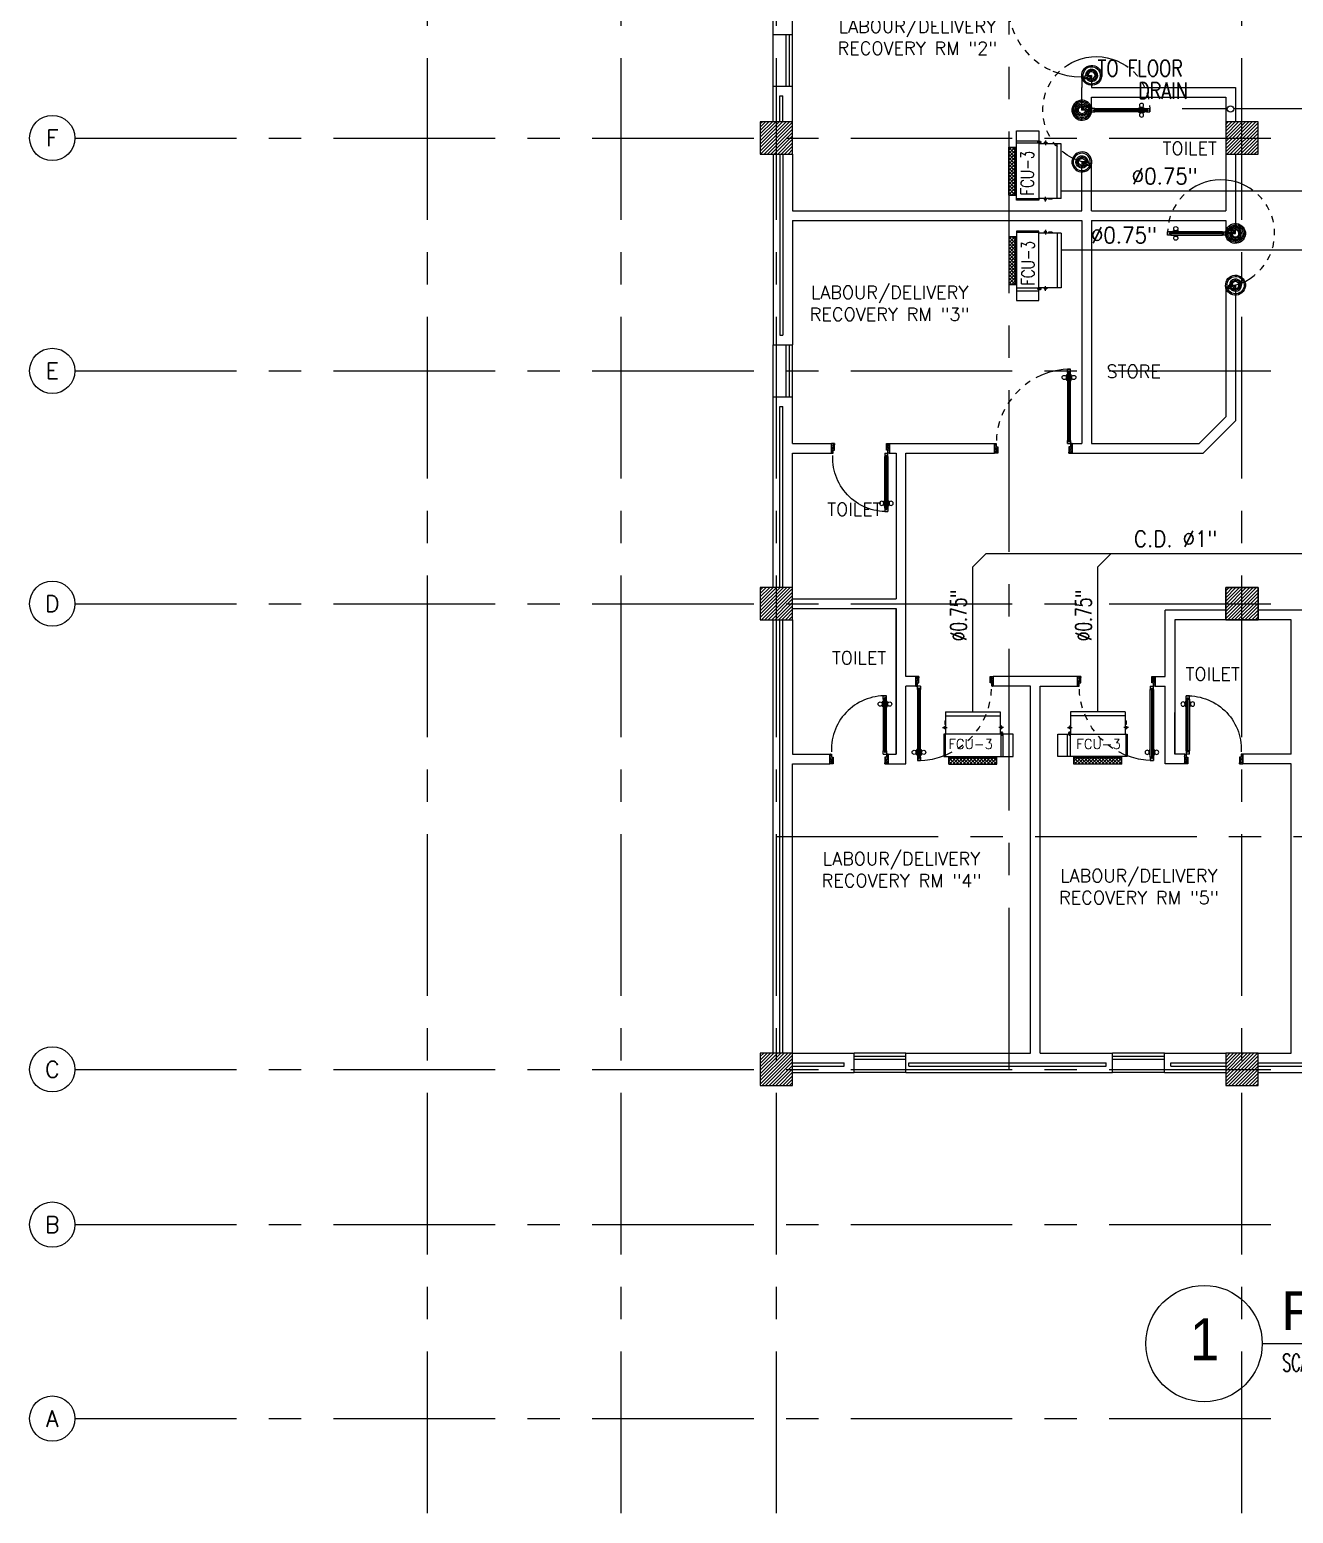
# Model space of a CAD drawing. Extents: x 417866242 to 417866861, y 43498051 to 43498155.
# Drawn here: x 417866777.72 to 417866797.26, y 43498075.56 to 43498098.49 of the extents above; entities that cross this region are included whole.
import ezdxf
from ezdxf.enums import TextEntityAlignment as Align

# ---------------------------------------------------------------- set-up
doc = ezdxf.new("R2010")
doc.units = 0
doc.header["$MEASUREMENT"] = 0
doc.linetypes.add('CENTERX2', pattern=[4, 2.5, -0.5, 0.5, -0.5])
doc.linetypes.add('HIDDEN', pattern=[0.375, 0.25, -0.125])
doc.layers.get('0').update_dxf_attribs({"linetype": 'CONTINUOUS'})
for name, color, linetype in [('AC-CD', 6, 'CONTINUOUS'), ('AC-TEXT', 2, 'CONTINUOUS'), ('AX', 11, 'CONTINUOUS'), ('AX-CR', 7, 'CONTINUOUS'), ('AX-TXT', 2, 'CONTINUOUS'), ('AXES', 11, 'CENTERX2'), ('CER', 2, 'CONTINUOUS'), ('COL', 11, 'CONTINUOUS'), ('CTXT', 6, 'CONTINUOUS'), ('DOOR', 11, 'CONTINUOUS'), ('E-TXT', 2, 'CONTINUOUS'), ('FCU', 6, 'CONTINUOUS'), ('HAT', 11, 'CONTINUOUS'), ('INSUL', 11, 'CONTINUOUS'), ('P-SOLIDWASTE', 6, 'CONTINUOUS'), ('RM-NAME', 11, 'CONTINUOUS'), ('TEXTN', 2, 'CONTINUOUS'), ('WALL', 11, 'CONTINUOUS'), ('WIN', 11, 'CONTINUOUS')]:
    doc.layers.add(name, color=color, linetype=linetype)
doc.styles.add('ROMANS', font='ROMANS.shx', dxfattribs={"width": 0.6})
doc.styles.add('TTXT', font='ARIAL.TTF', dxfattribs={"width": 0.6})

# ---------------------------------------------------------------- blocks, each defined once
blk = doc.blocks.new('DOOR90')
at = {"layer": 'DOOR', "color": 7, "linetype": 'ByBlock'}
for p, q in [((-150, 0), (0, 0)), ((-150, 0), (-150, -25)), ((0, -50), (-113.7099299924448, 0)), ((0, -50), (-40.1457343158545, 0)), ((0, -50), (0, 0)), ((-1000, -25), (-1050, -25)), ((-1050, -75), (-1050, -25)), ((-1050, -25), (-1050, -75)), ((-1000, -75), (-1050, -74.99999999947613)), ((-1000, -41.9999999999709), (-1020, -41.9999999999709)), ((-1020, -42), (-1020, -58)), ((-1000, -58), (-1020, -58)), ((-1000, -25), (-1000, -41.9999999999709)), ((-1000, -58), (-1000, -75)), ((-877.6424572214019, -17.79999999995925), (-967.6424572214019, -17.79999999995925)), ((-967.6424572214019, -25), (-967.6424572214019, -17.79999999995925)), ((-967.6424572214019, -75), (-967.6424572214019, -82.20000000004075)), ((-877.6424572214019, -82.20000000004075), (-967.6424572214019, -82.20000000004075)), ((-955.0424572214251, -8.799999999959255), (-890.2424572213786, -8.799999999959255)), ((-955.0424572214251, -17.79999999995925), (-955.0424572214251, -8.799999999959255)), ((-955.0424572214251, -17.79999999995925), (-890.2424572213786, -17.79999999995925)), ((-955.0424572214251, -82.20000000004075), (-890.2424572213786, -82.20000000004075)), ((-955.0424572214251, -82.20000000004075), (-955.0424572214251, -91.20000000004075)), ((-955.0424572214251, -91.20000000004075), (-890.2424572213786, -91.20000000004075)), ((-890.2424572213786, -17.79999999995925), (-890.2424572213786, -8.799999999959255)), ((-890.2424572213786, -82.20000000004075), (-890.2424572213786, -91.20000000004075)), ((-877.6424572214019, -25), (-877.6424572214019, -17.79999999995925)), ((-877.6424572214019, -75), (-877.6424572214019, -82.20000000004075)), ((-200, -25), (-150, -25)), ((-200, -42), (-200, -25)), ((-180, -42), (-200, -42)), ((-200, -58), (-180, -58)), ((-200, -75), (-200, -58)), ((-150, -75), (-200, -75)), ((-180, -58), (-180, -42)), ((-150, -25), (-100, -25)), ((-150, -75), (-150, -25)), ((-100, -25), (-100, -50)), ((0, -50), (-100, -36.64271395650576)), ((-100, -50), (0, -50)), ((-150, -875), (-100, -875)), ((-150, -900), (-150, -875)), ((-150, -900), (0, -900)), ((0, -900), (-150, -900)), ((0, -850), (-113.7099299924448, -900)), ((-100, -875), (-100, -850)), ((0, -850), (-100, -863.3572860434942)), ((-100, -850), (0, -850)), ((0, -850), (-40.1457343158545, -900)), ((0, -850), (0, -900))]:
    blk.add_line(p, q, dxfattribs=at)
at = {"layer": 'DOOR', "linetype": 'ByBlock'}
for p, q in [((-200, -25), (-1000, -25)), ((-200, -42), (-1000, -41.9999999999709)), ((-200, -58), (-1000, -58)), ((-1000, -75), (-200, -75))]:
    blk.add_line(p, q, dxfattribs=at)
at = {"layer": 'DOOR', "color": 7, "linetype": 'ByBlock'}
for centre in [(-922.6424572214019, 23.53094421501737), (-922.6424572214019, -123.5309442149592)]:
    blk.add_circle(centre, 32.39999999998526, dxfattribs=at)
for centre, radius, start, end in [((0, -50), 154.4019578127773, 161.1052885482714, 166.2857707768669), ((0, -50), 94.40195781277725, 148.0181880328085, 180), ((0, -50), 134.4019578127773, 158.159849394549, 169.2800236450682), ((0, -50), 114.4019578127773, 154.0838418822192, 167.37742587102), ((0, -50), 74.40195781277725, 137.7764264185456, 180), ((0, -50), 54.40195781277725, 113.2073828924446, 180), ((0, -50), 34.40195781277725, 90, 180), ((0, -50), 14.40195781277725, 90, 180), ((0, -850), 154.4019578127773, 193.7142292231331, 198.8947114517286), ((0, -850), 134.4019578127773, 190.7199763549318, 201.840150605451), ((0, -850), 94.40195781277725, 180, 211.9818119671915), ((0, -850), 74.40195781277725, 180, 222.2235735814543), ((0, -850), 54.40195781277725, 180, 246.7926171075554), ((0, -850), 34.40195781277725, 180, 270), ((0, -850), 14.40195781277725, 180, 270)]:
    blk.add_arc(centre, radius, start, end, dxfattribs=at)
at = {"layer": 'DOOR', "linetype": 'HIDDEN', "ltscale": 0.5}
blk.add_arc((-222.2222222220153, -49.99999999976717), 828.155208510499, 178.270116378131, 275.0030377036063, dxfattribs=at)
blk = doc.blocks.new('DOOR100')
at = {"layer": 'DOOR', "color": 7, "linetype": 'ByBlock'}
for p, q in [((-91.20000000018626, 1205.042457221396), (-91.20000000018626, 1140.242457221408)), ((-82.20000000018626, 1205.042457221396), (-91.20000000018626, 1205.042457221396)), ((-82.20000000018626, 1127.642457221402), (-82.20000000018626, 1217.642457221402)), ((-75.00000000011642, 1217.642457221402), (-82.20000000018626, 1217.642457221402)), ((-82.20000000018626, 1205.042457221396), (-82.20000000018626, 1140.242457221408)), ((-75.00000000011642, 1250), (-74.99999999959255, 1300.000000000029)), ((-75.00000000011642, 1300), (-25.00000000011642, 1300)), ((-25.00000000011642, 1300), (-75.00000000011642, 1300)), ((-58.00000000011642, 1250), (-75.00000000011642, 1250)), ((-58.00000000011642, 1250), (-58.00000000011642, 1270)), ((-42.00000000011642, 1270), (-58.00000000011642, 1270)), ((-42.00000000011642, 1250), (-42.00000000011642, 1270)), ((-25.00000000011642, 1250), (-42.00000000011642, 1250)), ((-25.00000000011642, 1250), (-25.00000000011642, 1300)), ((-25.00000000011642, 1217.642457221402), (-17.80000000004657, 1217.642457221402)), ((-17.80000000004657, 1127.642457221402), (-17.80000000004657, 1217.642457221402)), ((-17.80000000004657, 1205.042457221396), (-17.80000000004657, 1140.242457221408)), ((-17.80000000004657, 1205.042457221396), (-8.800000000046566, 1205.042457221396)), ((-8.800000000046566, 1205.042457221396), (-8.800000000046566, 1140.242457221408)), ((-82.20000000018626, 1140.242457221408), (-91.20000000018626, 1140.242457221408)), ((-75.00000000011642, 1127.642457221402), (-82.20000000018626, 1127.642457221402)), ((-25.00000000011642, 1127.642457221402), (-17.80000000004657, 1127.642457221402)), ((-17.80000000004657, 1140.242457221408), (-8.800000000046566, 1140.242457221408)), ((-1200, 0), (-1200, 150)), ((-1200, 150), (-1175, 150)), ((-1200, 150), (-1200, 0)), ((-1150, 0), (-1200, 113.7099299924448)), ((-1150, 0), (-1200, 40.1457343158545)), ((-1150, 0), (-1200, 0)), ((-1175, 150), (-1175, 100)), ((-1175, 100), (-1150, 100)), ((-1150, 0), (-1163.357286043465, 100)), ((-1150, 100), (-1150, 0)), ((-75, 200), (-58, 200)), ((-75, 150), (-75, 200)), ((-75, 150), (-25, 150)), ((-58, 200), (-58, 180)), ((-58, 180), (-42, 180)), ((-50, 0), (0, 113.7099299924448)), ((-50, 100), (-50, 0)), ((-50, 0), (-36.64271395653486, 100)), ((-25, 100), (-50, 100)), ((-50, 0), (0, 40.1457343158545)), ((-50, 0), (0, 0)), ((-42, 200), (-25, 200)), ((-42, 180), (-42, 200)), ((-25, 200), (-25, 150)), ((0, 150), (-25, 150)), ((-25, 150), (-25, 100)), ((0, 0), (0, 150)), ((0, 150), (0, 0))]:
    blk.add_line(p, q, dxfattribs=at)
at = {"layer": 'DOOR', "linetype": 'ByBlock'}
for p, q in [((-75.00000000011642, 1250), (-75, 200)), ((-58, 200), (-58.00000000011642, 1250)), ((-42, 200), (-42.00000000011642, 1250)), ((-25, 200), (-25.00000000011642, 1250))]:
    blk.add_line(p, q, dxfattribs=at)
at = {"layer": 'DOOR', "color": 7, "linetype": 'ByBlock'}
for centre in [(-123.5309442150756, 1172.642457221402), (23.53094421490096, 1172.642457221402)]:
    blk.add_circle(centre, 32.39999999998526, dxfattribs=at)
at = {"layer": 'DOOR', "linetype": 'HIDDEN', "ltscale": 0.5}
blk.add_arc((-24.99999999965075, 149.9999999994106), 1150.000000000618, 90, 179.9999999995831, dxfattribs=at)
at = {"layer": 'DOOR', "color": 7, "linetype": 'ByBlock'}
for centre, radius, start, end in [((-1150, 0), 154.4019578127773, 103.7142292212167, 108.8947114515936), ((-1150, 0), 134.4019578127773, 100.7199763555959, 111.8401506085482), ((-1150, 0), 94.40195781277725, 90, 121.981811965689), ((-1150, 0), 74.40195781277725, 90, 132.2235735847074), ((-1150, 0), 54.40195781277725, 90, 156.7926171089788), ((-1150, 0), 34.40195781277725, 90, 180), ((-1150, 0), 14.40195781277725, 90, 180), ((-50, 0), 94.40195781277725, 58.01818803431096, 90), ((-50, 0), 74.40195781277725, 47.7764264152926, 90), ((-50, 0), 54.40195781277725, 23.20738289102122, 90), ((-50, 0), 34.40195781277725, 0, 90), ((-50, 0), 14.40195781277725, 0, 90), ((-50, 0), 134.4019578127773, 68.15984939145177, 79.28002364440412), ((-50, 0), 114.4019578127773, 64.0838418833441, 77.3774258719247), ((-50, 0), 154.4019578127773, 71.10528854840643, 76.28577077878333)]:
    blk.add_arc(centre, radius, start, end, dxfattribs=at)
blk = doc.blocks.new('A$C49F1192B')
at = {"layer": 'DOOR', "color": 0, "linetype": 'ByBlock', "xscale": -1, "rotation": 270}
blk.add_blockref('DOOR100', (4.404137143865228e-05, 1200.000004766945), dxfattribs=at)
blk = doc.blocks.new('AXL')
at = {"layer": 'AX-CR'}
blk.add_circle((-350.0000000000018, 0), 350.0000000000014, dxfattribs=at)
at = {"layer": 'AX-TXT', "style": 'ROMANS'}
blk.add_attdef('AX', text='', height=250, dxfattribs=at).set_placement((-350.0000000000018, 0), align=Align.MIDDLE)
blk = doc.blocks.new('*X121')
at = {"color": 0}
for p, q in [((31339.2220864853, 118260.3231638416), (31828.63289645531, 118749.7339738117)), ((31339.2220864853, 118313.3561724306), (31775.59988786632, 118749.7339738117)), ((31339.2220864853, 118366.3891810196), (31722.56687927733, 118749.7339738117)), ((31339.22208648529, 118419.4221896086), (31669.53387068834, 118749.7339738117)), ((31339.22208648529, 118472.4551981976), (31616.50086209935, 118749.7339738117)), ((31339.22208648529, 118525.4882067866), (31563.46785351036, 118749.7339738117)), ((31339.22208648528, 118578.5212153756), (31510.43484492136, 118749.7339738117)), ((31339.22208648528, 118631.5542239646), (31457.40183633237, 118749.7339738117)), ((31339.22208648528, 118684.5872325535), (31404.36882774338, 118749.7339738117)), ((31339.22208648528, 118737.6202411425), (31351.33581915439, 118749.7339738117)), ((31381.6659050443, 118249.7339738117), (31839.22208648522, 118707.2901552526)), ((31434.6989136333, 118249.7339738117), (31839.22208648522, 118654.2571466636)), ((31487.73192222229, 118249.7339738117), (31839.22208648522, 118601.2241380746)), ((31540.76493081128, 118249.7339738117), (31839.22208648522, 118548.1911294856)), ((31593.79793940027, 118249.7339738117), (31839.22208648523, 118495.1581208966)), ((31646.83094798926, 118249.7339738117), (31839.22208648523, 118442.1251123076)), ((31699.86395657825, 118249.7339738117), (31839.22208648524, 118389.0921037186)), ((31752.89696516724, 118249.7339738117), (31839.22208648524, 118336.0590951297)), ((31805.92997375623, 118249.7339738117), (31839.22208648524, 118283.0260865407))]:
    blk.add_line(p, q, dxfattribs=at)
blk = doc.blocks.new('*X120')
at = {"color": 0}
for p, q in [((24139.2220864853, 118272.8123319444), (24616.14372835253, 118749.7339738117)), ((24139.2220864853, 118325.8453405334), (24563.11071976354, 118749.7339738117)), ((24139.22208648529, 118378.8783491224), (24510.07771117454, 118749.7339738117)), ((24139.22208648529, 118431.9113577114), (24457.04470258555, 118749.7339738117)), ((24139.22208648529, 118484.9443663004), (24404.01169399656, 118749.7339738117)), ((24139.22208648529, 118537.9773748894), (24350.97868540757, 118749.7339738117)), ((24139.22208648528, 118591.0103834784), (24297.94567681858, 118749.7339738117)), ((24139.22208648528, 118644.0433920674), (24244.91266822959, 118749.7339738117)), ((24139.22208648528, 118697.0764006563), (24191.8796596406, 118749.7339738117)), ((24169.17673694152, 118249.7339738117), (24639.22208648522, 118719.7793233554)), ((24222.20974553051, 118249.7339738117), (24639.22208648522, 118666.7463147664)), ((24275.2427541195, 118249.7339738117), (24639.22208648522, 118613.7133061774)), ((24328.27576270849, 118249.7339738117), (24639.22208648522, 118560.6802975884)), ((24381.30877129748, 118249.7339738117), (24639.22208648523, 118507.6472889994)), ((24434.34177988647, 118249.7339738117), (24639.22208648523, 118454.6142804104)), ((24487.37478847546, 118249.7339738117), (24639.22208648524, 118401.5812718214)), ((24540.40779706446, 118249.7339738117), (24639.22208648524, 118348.5482632324)), ((24593.44080565345, 118249.7339738117), (24639.22208648524, 118295.5152546435))]:
    blk.add_line(p, q, dxfattribs=at)
blk = doc.blocks.new('*X116')
at = {"color": 0}
for p, q in [((31339.2220864853, 125472.8123319444), (31816.14372835253, 125949.7339738117)), ((31339.2220864853, 125525.8453405334), (31763.11071976354, 125949.7339738117)), ((31339.22208648529, 125578.8783491224), (31710.07771117455, 125949.7339738117)), ((31339.22208648529, 125631.9113577114), (31657.04470258556, 125949.7339738117)), ((31339.22208648529, 125684.9443663004), (31604.01169399657, 125949.7339738117)), ((31339.22208648528, 125737.9773748894), (31550.97868540758, 125949.7339738117)), ((31339.22208648528, 125791.0103834784), (31497.94567681858, 125949.7339738117)), ((31339.22208648528, 125844.0433920674), (31444.91266822959, 125949.7339738117)), ((31339.22208648528, 125897.0764006563), (31391.8796596406, 125949.7339738117)), ((31369.17673694152, 125449.7339738117), (31839.22208648522, 125919.7793233554)), ((31422.20974553051, 125449.7339738117), (31839.22208648522, 125866.7463147664)), ((31475.2427541195, 125449.7339738117), (31839.22208648522, 125813.7133061774)), ((31528.27576270849, 125449.7339738117), (31839.22208648523, 125760.6802975884)), ((31581.30877129748, 125449.7339738117), (31839.22208648523, 125707.6472889994)), ((31634.34177988648, 125449.7339738117), (31839.22208648523, 125654.6142804104)), ((31687.37478847547, 125449.7339738117), (31839.22208648524, 125601.5812718214)), ((31740.40779706446, 125449.7339738117), (31839.22208648524, 125548.5482632324)), ((31793.44080565345, 125449.7339738117), (31839.22208648524, 125495.5152546435))]:
    blk.add_line(p, q, dxfattribs=at)
blk = doc.blocks.new('*X115')
at = {"color": 0}
for p, q in [((24139.2220864853, 125485.3015000472), (24603.65456024974, 125949.7339738117)), ((24139.2220864853, 125538.3345086362), (24550.62155166075, 125949.7339738117)), ((24139.22208648529, 125591.3675172252), (24497.58854307176, 125949.7339738117)), ((24139.22208648529, 125644.4005258142), (24444.55553448277, 125949.7339738117)), ((24139.22208648529, 125697.4335344032), (24391.52252589378, 125949.7339738117)), ((24139.22208648528, 125750.4665429922), (24338.48951730479, 125949.7339738117)), ((24139.22208648528, 125803.4995515811), (24285.4565087158, 125949.7339738117)), ((24139.22208648528, 125856.5325601701), (24232.42350012681, 125949.7339738117)), ((24139.22208648528, 125909.5655687591), (24179.39049153782, 125949.7339738117)), ((24156.68756883874, 125449.7339738117), (24639.22208648522, 125932.2684914581)), ((24209.72057742773, 125449.7339738117), (24639.22208648522, 125879.2354828692)), ((24262.75358601672, 125449.7339738117), (24639.22208648522, 125826.2024742802)), ((24315.78659460571, 125449.7339738117), (24639.22208648522, 125773.1694656912)), ((24368.8196031947, 125449.7339738117), (24639.22208648523, 125720.1364571022)), ((24421.85261178369, 125449.7339738117), (24639.22208648523, 125667.1034485132)), ((24474.88562037268, 125449.7339738117), (24639.22208648524, 125614.0704399242)), ((24527.91862896167, 125449.7339738117), (24639.22208648524, 125561.0374313352)), ((24580.95163755066, 125449.7339738117), (24639.22208648524, 125508.0044227462)), ((24633.98464613966, 125449.7339738117), (24639.22208648525, 125454.9714141572))]:
    blk.add_line(p, q, dxfattribs=at)
blk = doc.blocks.new('*X111')
at = {"color": 0}
for p, q in [((31339.2220864853, 132685.3015000472), (31803.65456024976, 133149.7339738117)), ((31339.2220864853, 132738.3345086362), (31750.62155166077, 133149.7339738117)), ((31339.22208648529, 132791.3675172252), (31697.58854307178, 133149.7339738117)), ((31339.22208648529, 132844.4005258142), (31644.55553448279, 133149.7339738117)), ((31339.22208648529, 132897.4335344032), (31591.5225258938, 133149.7339738117)), ((31339.22208648529, 132950.4665429922), (31538.48951730481, 133149.7339738117)), ((31339.22208648528, 133003.4995515811), (31485.45650871582, 133149.7339738117)), ((31339.22208648528, 133056.5325601701), (31432.42350012682, 133149.7339738117)), ((31339.22208648528, 133109.5655687591), (31379.39049153783, 133149.7339738117)), ((31356.68756883876, 132649.7339738117), (31839.22208648521, 133132.2684914581)), ((31409.72057742775, 132649.7339738117), (31839.22208648522, 133079.2354828691)), ((31462.75358601674, 132649.7339738117), (31839.22208648522, 133026.2024742802)), ((31515.78659460573, 132649.7339738117), (31839.22208648522, 132973.1694656912)), ((31568.81960319472, 132649.7339738117), (31839.22208648523, 132920.1364571022)), ((31621.85261178371, 132649.7339738117), (31839.22208648523, 132867.1034485132)), ((31674.8856203727, 132649.7339738117), (31839.22208648524, 132814.0704399242)), ((31727.91862896169, 132649.7339738117), (31839.22208648524, 132761.0374313352)), ((31780.95163755068, 132649.7339738117), (31839.22208648524, 132708.0044227462)), ((31833.98464613967, 132649.7339738117), (31839.22208648524, 132654.9714141572))]:
    blk.add_line(p, q, dxfattribs=at)
blk = doc.blocks.new('*X110')
at = {"color": 0}
for p, q in [((24139.2220864853, 132697.79066815), (24591.16539214698, 133149.7339738117)), ((24139.2220864853, 132750.823676739), (24538.13238355799, 133149.7339738117)), ((24139.22208648529, 132803.856685328), (24485.099374969, 133149.7339738117)), ((24139.22208648529, 132856.889693917), (24432.06636638, 133149.7339738117)), ((24139.22208648529, 132909.922702506), (24379.03335779101, 133149.7339738117)), ((24139.22208648528, 132962.955711095), (24326.00034920202, 133149.7339738117)), ((24139.22208648528, 133015.9887196839), (24272.96734061303, 133149.7339738117)), ((24139.22208648528, 133069.0217282729), (24219.93433202404, 133149.7339738117)), ((24139.22208648528, 133122.0547368619), (24166.90132343505, 133149.7339738117)), ((24144.19840073597, 132649.7339738117), (24639.22208648521, 133144.7576595609)), ((24197.23140932496, 132649.7339738117), (24639.22208648522, 133091.7246509719)), ((24250.26441791395, 132649.7339738117), (24639.22208648522, 133038.6916423829)), ((24303.29742650294, 132649.7339738117), (24639.22208648522, 132985.658633794)), ((24356.33043509194, 132649.7339738117), (24639.22208648523, 132932.625625205)), ((24409.36344368093, 132649.7339738117), (24639.22208648523, 132879.592616616)), ((24462.39645226992, 132649.7339738117), (24639.22208648523, 132826.559608027)), ((24515.42946085891, 132649.7339738117), (24639.22208648524, 132773.526599438)), ((24568.4624694479, 132649.7339738117), (24639.22208648524, 132720.493590849)), ((24621.49547803689, 132649.7339738117), (24639.22208648524, 132667.46058226))]:
    blk.add_line(p, q, dxfattribs=at)
blk = doc.blocks.new('RM1')
at = {"layer": 'RM-NAME', "style": 'ROMANS'}
for tag, p in [('ROOMNAME1', (0, 323.8095238059759)), ('ROOMNAME2', (0, 0))]:
    blk.add_attdef(tag, text='', height=200, dxfattribs=at).set_placement(p, align=Align.MIDDLE)
blk = doc.blocks.new('COL50')
at = {"layer": 'COL'}
blk.add_lwpolyline([(-249.9999999999709, 250), (-249.9999999999418, -250), (250, -250), (249.9999999999709, 250)], close=True, dxfattribs=at)
blk = doc.blocks.new('*X39')
at = {"color": 0}
for p, q in [((16890.47746209932, -2466.570672882412), (16943.4517006644, -2413.596434317336)), ((16890.47746209932, -2519.603681471403), (16990.47746209933, -2419.603681471401)), ((16990.47746209933, -2565.49912589376), (16890.47746209932, -2465.499125893757)), ((16890.47746209932, -2572.636690060394), (16990.47746209933, -2472.636690060392)), ((16990.47746209933, -2618.532134482751), (16890.47746209932, -2518.532134482748)), ((16990.47746209933, -2512.466117304769), (16891.6077791119, -2413.596434317336)), ((16990.47746209933, -2459.433108715778), (16944.64078770089, -2413.596434317336)), ((16890.47746209932, -2625.669698649385), (16990.47746209933, -2525.669698649383)), ((16990.47746209933, -2671.565143071742), (16890.47746209932, -2571.565143071739)), ((16890.47746209932, -2678.702707238376), (16990.47746209933, -2578.702707238374)), ((16990.47746209933, -2724.598151660733), (16890.47746209932, -2624.59815166073)), ((16890.47746209932, -2731.735715827367), (16990.47746209933, -2631.735715827365)), ((16990.47746209933, -2777.631160249724), (16890.47746209932, -2677.631160249721)), ((16890.47746209932, -2784.768724416358), (16990.47746209933, -2684.768724416357)), ((16990.47746209933, -2830.664168838715), (16890.47746209932, -2730.664168838713)), ((16890.47746209932, -2837.801733005349), (16990.47746209933, -2737.801733005348)), ((16990.47746209933, -2883.697177427706), (16890.47746209932, -2783.697177427704)), ((16890.47746209932, -2890.83474159434), (16990.47746209933, -2790.834741594339)), ((16990.47746209933, -2936.730186016697), (16890.47746209932, -2836.730186016694)), ((16890.47746209932, -2943.867750183331), (16990.47746209933, -2843.86775018333)), ((16990.47746209933, -2989.763194605689), (16890.47746209932, -2889.763194605686)), ((16890.47746209932, -2996.900758772323), (16990.47746209933, -2896.900758772321)), ((16990.47746209933, -3042.796203194679), (16890.47746209932, -2942.796203194677)), ((16890.47746209932, -3049.933767361314), (16990.47746209933, -2949.933767361312)), ((16990.47746209933, -3095.82921178367), (16890.47746209932, -2995.829211783668)), ((16890.47746209932, -3102.966775950305), (16990.47746209933, -3002.966775950303)), ((16990.47746209933, -3148.862220372662), (16890.47746209932, -3048.862220372659)), ((16943.52866745501, -3154.946434317336), (16890.47746209932, -3101.89522896165)), ((16891.53081232129, -3154.946434317336), (16990.47746209933, -3055.999784539294)), ((16944.56382091028, -3154.946434317336), (16990.47746209933, -3109.032793128285))]:
    blk.add_line(p, q, dxfattribs=at)
blk = doc.blocks.new('WHE06')
at = {"color": 3}
for p, q in [((242.1000000238419, 472.1842434704304), (242.1000000238419, 399.4801759719849)), ((688.9750000238419, 621.5), (346.0749999880791, 621.5)), ((346.0749999880791, 621.5), (346.0749999880791, 469.1000000014901)), ((688.9750000238419, 469.1000000014901), (688.9750000238419, 621.5)), ((60.32499998807907, -422.25), (60.32499998807907, 422.25)), ((212.2971614003181, 437.25), (269.0589052438736, 437.25)), ((232.1000000238419, 452.25), (232.1000000238419, 422.25)), ((232.1000000238419, 452.25), (252.1000000238419, 452.25)), ((252.1000000238419, 452.25), (252.1000000238419, 422.25)), ((304.9940044879913, 447.6499999985099), (373.2827185988426, 447.6499999985099)), ((321.0749999880791, 457.6499999985099), (321.0749999880791, 437.6499999985099)), ((321.0749999880791, 457.6499999985099), (346.0749999880791, 457.6499999985099)), ((321.0749999880791, 437.6499999985099), (346.0749999880791, 437.6499999985099)), ((346.0749999880791, 430.4178223386407), (688.9750000238419, 430.4178223386407)), ((811.1999999880791, 370.6749999970198), (688.9750000238419, 370.6749999970198)), ((711.1999999880791, -370.6749999970198), (711.1999999880791, 370.6749999970198)), ((811.1999999880791, -370.6749999970198), (811.1999999880791, 370.6749999970198)), ((141.6357128024101, -437.25), (141.6357128024101, -422.25)), ((141.6357128024101, -437.25), (196.5700032711029, -437.25)), ((196.5700032711029, -437.25), (196.5700032711029, -422.25)), ((221.3790392279625, -437.25), (269.0589052438736, -437.25)), ((232.1000000238419, -452.25), (232.1000000238419, -422.25)), ((232.1000000238419, -452.25), (252.1000000238419, -452.25)), ((242.1000000238419, -472.1842434704304), (242.1000000238419, -399.4801759719849)), ((252.1000000238419, -452.25), (252.1000000238419, -422.25)), ((346.0749999880791, -430.4178223386407), (688.9750000238419, -430.4178223386407)), ((811.1999999880791, -370.6749999970198), (688.9750000238419, -370.6749999970198))]:
    blk.add_line(p, q, dxfattribs=at)
at = {"color": 6}
for p, q in [((346.0749999880791, 469.1000000014901), (346.0749999880791, -450.8250000029802)), ((688.9750000238419, 469.1000000014901), (346.0749999880791, 469.1000000014901)), ((688.9750000238419, -450.8250000029802), (688.9750000238419, 469.1000000014901)), ((0, -422.25), (0, 422.25)), ((0, 422.25), (346.0749999880791, 422.25)), ((0, -422.25), (346.0749999880791, -422.25)), ((346.0749999880791, -450.8250000029802), (688.9750000238419, -450.8250000029802))]:
    blk.add_line(p, q, dxfattribs=at)
at = {"color": 11}
blk.add_blockref('*X39', (-16179.27746212482, 2784.271434314549), dxfattribs=at)

msp = doc.modelspace()

# ---------------------------------------------------------------- linework, layer by layer
at = {"layer": 'AC-CD'}
for p, q in [((417866796.2419953, 43498097.26844035), (417866795.5462916, 43498097.26844035)), ((417866796.2419953, 43498097.26844034), (417866795.8521482, 43498097.26844034)), ((417866797.5433254, 43498097.26844034), (417866796.3419954, 43498097.26844034)), ((417866793.6726609, 43498096.00428873), (417866797.5760571, 43498096.00428873)), ((417866793.6726609, 43498095.09253881), (417866797.5760571, 43498095.09253881)), ((417866792.3079674, 43498090.19148482), (417866792.5079673, 43498090.39148481)), ((417866798.1091523, 43498090.39148481), (417866792.5079673, 43498090.39148481)), ((417866794.2416738, 43498090.19148491), (417866794.4416737, 43498090.39148482)), ((417866792.3079674, 43498087.94852007), (417866792.3079674, 43498090.19148482)), ((417866794.2416738, 43498087.94852007), (417866794.2416738, 43498090.19148491))]:
    msp.add_line(p, q, dxfattribs=at)
msp.add_circle((417866796.2919953, 43498097.26844035), 0.05, dxfattribs=at)
at = {"layer": 'AXES'}
for p, q in [((417866783.8684786, 43498075.55546302), (417866783.8684786, 43498154.03293495)), ((417866786.8684786, 43498075.55546302), (417866786.8684786, 43498154.03293495)), ((417866789.2684786, 43498075.55546302), (417866789.2684786, 43498154.03293495)), ((417866796.4684786, 43498075.55546302), (417866796.4684786, 43498154.03293495)), ((417866792.8684786, 43498082.41975666), (417866792.8684786, 43498141.23975666)), ((417866778.4170337, 43498096.81975666), (417866847.5084786, 43498096.81975666)), ((417866778.4170337, 43498093.21975666), (417866847.5084786, 43498093.21975666)), ((417866778.4170337, 43498089.61975665), (417866847.5084786, 43498089.61975665)), ((417866789.2684786, 43498086.01975666), (417866847.5084786, 43498086.01975666)), ((417866778.4170337, 43498082.41975666), (417866848.7084786, 43498082.41975666)), ((417866778.4170337, 43498080.01975666), (417866847.5084786, 43498080.01975666)), ((417866778.4170337, 43498077.01975666), (417866845.7084786, 43498077.01975666)), ((417866778.4170337, 43498077.01975666), (417866845.7084786, 43498077.01975666))]:
    msp.add_line(p, q, dxfattribs=at)
at = {"layer": 'CER', "color": 6}
msp.add_line((417866796.7828374, 43498078.17923511), (417866818.5433862, 43498078.17923511), dxfattribs=at)
msp.add_circle((417866795.8828374, 43498078.17923511), 0.9, dxfattribs=at)
at = {"layer": 'COL'}
msp.add_lwpolyline([(417866796.2184785, 43498089.86975666), (417866796.7184785, 43498089.86975666), (417866796.7184785, 43498089.36975666), (417866796.2184785, 43498089.36975666)], close=True, dxfattribs=at)
at = {"layer": 'INSUL'}
for p, q in [((417866789.3184786, 43498097.46975666), (417866789.3684786, 43498097.46975666)), ((417866789.3184786, 43498097.06975666), (417866789.3184786, 43498097.46975666)), ((417866789.3684786, 43498097.06975666), (417866789.3684786, 43498097.46975666)), ((417866789.3184786, 43498096.56975666), (417866789.3184786, 43498093.76975665)), ((417866789.3684786, 43498096.56975666), (417866789.3684786, 43498093.76975665)), ((417866789.3184786, 43498093.76975665), (417866789.3684786, 43498093.76975665)), ((417866789.3184786, 43498089.86975665), (417866789.3184786, 43498092.66975666)), ((417866789.3184786, 43498092.66975666), (417866789.3684786, 43498092.66975666)), ((417866789.3684786, 43498089.86975665), (417866789.3684786, 43498092.66975666)), ((417866789.3184786, 43498082.66975666), (417866789.3184786, 43498089.36975665)), ((417866789.3684786, 43498082.66975666), (417866789.3684786, 43498089.36975665)), ((417866789.5184786, 43498082.51975665), (417866790.3184786, 43498082.51975665)), ((417866790.3184786, 43498082.46975666), (417866790.3184786, 43498082.51975665)), ((417866791.3184786, 43498082.46975666), (417866791.3184786, 43498082.51975665)), ((417866791.3184786, 43498082.51975665), (417866794.3684786, 43498082.51975665)), ((417866794.3684786, 43498082.46975666), (417866794.3684786, 43498082.51975665)), ((417866795.3684786, 43498082.46975666), (417866795.3684786, 43498082.51975665)), ((417866795.3684786, 43498082.51975665), (417866796.2184786, 43498082.51975665)), ((417866796.7184786, 43498082.51975665), (417866797.5684786, 43498082.51975665)), ((417866789.5184786, 43498082.46975666), (417866790.3184786, 43498082.46975666)), ((417866791.3184786, 43498082.46975666), (417866794.3684786, 43498082.46975666)), ((417866795.3684786, 43498082.46975666), (417866796.2184786, 43498082.46975666)), ((417866796.7184786, 43498082.46975666), (417866797.5684786, 43498082.46975666))]:
    msp.add_line(p, q, dxfattribs=at)
at = {"layer": 'P-SOLIDWASTE'}
for points in [[(417866795.3210499, 43498097.26844035, 0, 0.1500000000000001, 0), (417866795.5939182, 43498097.26844035, 0.1500000000000001, 0.1500000000000001, 0)], [(417866796.5592108, 43498090.39148482, 0, 0.1500000000000001, 0), (417866796.2863425, 43498090.39148482, 0.1500000000000001, 0.1500000000000001, 0)]]:
    msp.add_lwpolyline(points, format="xyseb", dxfattribs=at)
at = {"layer": 'WALL'}
for p, q in [((417866789.2184786, 43498098.41975666), (417866789.2184786, 43498100.01975665)), ((417866789.5184786, 43498098.41975666), (417866789.5184786, 43498099.05475666)), ((417866789.2184786, 43498098.41975666), (417866789.5184786, 43498098.41975666)), ((417866793.9934786, 43498097.73825666), (417866794.1434786, 43498097.73825666)), ((417866793.9934786, 43498097.73825666), (417866793.9934786, 43498097.59975666)), ((417866794.1434786, 43498097.73825666), (417866794.1434786, 43498097.59975666)), ((417866789.2184786, 43498097.61975665), (417866789.5184786, 43498097.61975665)), ((417866789.2184786, 43498097.06975666), (417866789.2184786, 43498097.61975665)), ((417866789.5184786, 43498097.06975666), (417866789.5184786, 43498097.61975665)), ((417866793.9934786, 43498097.29975665), (417866793.9934786, 43498097.59975666)), ((417866794.1434786, 43498097.59975666), (417866796.3684786, 43498097.59975666)), ((417866794.1434786, 43498097.44975665), (417866796.2184786, 43498097.44975665)), ((417866794.1434786, 43498097.29975665), (417866794.1434786, 43498097.44975665)), ((417866796.2184786, 43498097.44975665), (417866796.2184786, 43498097.06975666)), ((417866796.3684786, 43498097.59975666), (417866796.3684786, 43498097.06975666)), ((417866793.9934786, 43498097.29975665), (417866794.1434786, 43498097.29975665)), ((417866789.2184786, 43498096.56975666), (417866789.2184786, 43498093.61975665)), ((417866789.5184786, 43498096.56975666), (417866789.5184786, 43498095.69475666)), ((417866796.2184786, 43498096.56975666), (417866796.2184786, 43498095.69475666)), ((417866796.3684786, 43498096.56975666), (417866796.3684786, 43498095.39475665)), ((417866793.9934786, 43498095.69475666), (417866793.9934786, 43498096.39975666)), ((417866793.9934786, 43498096.39975666), (417866794.1434786, 43498096.39975666)), ((417866794.1434786, 43498095.69475666), (417866794.1434786, 43498096.39975666)), ((417866789.5184786, 43498095.69475666), (417866793.9934786, 43498095.69475666)), ((417866794.1434786, 43498095.69475666), (417866796.2184786, 43498095.69475666)), ((417866789.5184786, 43498095.54475666), (417866793.9934786, 43498095.54475666)), ((417866789.5184786, 43498095.54475666), (417866789.5184786, 43498093.61975665)), ((417866793.9934786, 43498095.54475666), (417866793.9934786, 43498092.09475666)), ((417866794.1434786, 43498095.54475666), (417866796.2184786, 43498095.54475666)), ((417866794.1434786, 43498095.54475666), (417866794.1434786, 43498092.09475666)), ((417866796.2184786, 43498095.54475666), (417866796.2184786, 43498095.39475665)), ((417866796.2184786, 43498095.39475665), (417866796.3684786, 43498095.39475665)), ((417866796.2184786, 43498094.49475665), (417866796.3684786, 43498094.49475665)), ((417866796.2184786, 43498094.49475665), (417866796.2184786, 43498092.50688869)), ((417866796.3684786, 43498094.49475665), (417866796.3684786, 43498092.44475666)), ((417866789.2184786, 43498093.61975665), (417866789.5184786, 43498093.61975665)), ((417866789.2184786, 43498089.86975665), (417866789.2184786, 43498092.81975666)), ((417866789.2184786, 43498092.81975666), (417866789.5184786, 43498092.81975666)), ((417866789.5184786, 43498092.09475666), (417866789.5184786, 43498092.81975666)), ((417866789.5184786, 43498092.09475666), (417866790.1184786, 43498092.09475666)), ((417866789.5184786, 43498091.94475666), (417866790.1184786, 43498091.94475666)), ((417866789.5184786, 43498089.86975665), (417866789.5184786, 43498091.94475666)), ((417866790.1184786, 43498092.09475666), (417866790.1184786, 43498091.94475666)), ((417866791.0184786, 43498092.09475666), (417866791.0184786, 43498091.94475666)), ((417866791.0184786, 43498092.09475666), (417866792.6434786, 43498092.09475666)), ((417866791.0184786, 43498091.94475666), (417866791.1184786, 43498091.94475666)), ((417866791.1184786, 43498091.94475666), (417866791.1184786, 43498089.69475666)), ((417866791.2684786, 43498088.49475665), (417866791.2684786, 43498091.94475666)), ((417866791.2684786, 43498091.94475666), (417866792.6434786, 43498091.94475666)), ((417866792.6434786, 43498092.09475666), (417866792.6434786, 43498091.94475666)), ((417866793.8434786, 43498092.09475666), (417866793.9934786, 43498092.09475666)), ((417866793.8434786, 43498092.09475666), (417866793.8434786, 43498091.94475666)), ((417866793.8434786, 43498091.94475666), (417866795.8684786, 43498091.94475666)), ((417866794.1434786, 43498092.09475666), (417866795.8063466, 43498092.09475666)), ((417866789.5184786, 43498089.69475666), (417866791.1184786, 43498089.69475666)), ((417866789.2184786, 43498082.66975666), (417866789.2184786, 43498089.36975665)), ((417866789.5184786, 43498089.54475666), (417866791.1184786, 43498089.54475666)), ((417866789.5184786, 43498089.36975665), (417866789.5184786, 43498087.29475666)), ((417866791.1184786, 43498087.29475666), (417866791.1184786, 43498089.54475666)), ((417866791.1184786, 43498089.54475666), (417866791.1184786, 43498087.29475666)), ((417866795.2809786, 43498088.49475665), (417866795.2809786, 43498089.51975665)), ((417866796.2184786, 43498089.51975665), (417866795.2809786, 43498089.51975665)), ((417866796.2184786, 43498089.36975665), (417866795.4309786, 43498089.36975665)), ((417866795.4309786, 43498089.36975665), (417866795.4309786, 43498087.29475666)), ((417866799.3309786, 43498089.51975665), (417866796.7184786, 43498089.51975665)), ((417866797.2309786, 43498089.36975665), (417866796.7184786, 43498089.36975665)), ((417866797.2309786, 43498087.29475666), (417866797.2309786, 43498089.36975665)), ((417866791.4231036, 43498088.49475665), (417866791.2684786, 43498088.49475665)), ((417866791.4231036, 43498088.34475666), (417866791.4231036, 43498088.49475665)), ((417866793.9263536, 43498088.49475665), (417866792.6231036, 43498088.49475665)), ((417866792.6231036, 43498088.34475666), (417866792.6231036, 43498088.49475665)), ((417866793.9263536, 43498088.34475666), (417866793.9263536, 43498088.49475665)), ((417866795.1263536, 43498088.34475666), (417866795.1263536, 43498088.49475665)), ((417866795.1263536, 43498088.49475665), (417866795.2809786, 43498088.49475665)), ((417866791.2684786, 43498087.14475665), (417866791.2684786, 43498088.34475666)), ((417866791.4231036, 43498088.34475666), (417866791.2684786, 43498088.34475666)), ((417866793.1984786, 43498088.34475666), (417866792.6231036, 43498088.34475666)), ((417866793.1984786, 43498082.66975666), (417866793.1984786, 43498088.34475666)), ((417866793.3484786, 43498088.34475666), (417866793.9263536, 43498088.34475666)), ((417866793.3484786, 43498082.66975666), (417866793.3484786, 43498088.34475666)), ((417866795.1263536, 43498088.34475666), (417866795.2809786, 43498088.34475666)), ((417866795.2809786, 43498087.14475665), (417866795.2809786, 43498088.34475666)), ((417866795.4309786, 43498087.29475666), (417866795.4309786, 43498087.93926185)), ((417866789.5184786, 43498087.29475666), (417866790.0964814, 43498087.29475792)), ((417866789.5184786, 43498082.66975666), (417866789.5184786, 43498087.14475665)), ((417866789.5184786, 43498087.14475665), (417866790.0964814, 43498087.14475665)), ((417866790.0964823, 43498087.29475792), (417866790.0964814, 43498087.14475792)), ((417866790.9964816, 43498087.29475666), (417866790.9964806, 43498087.14475665)), ((417866790.9964814, 43498087.14475792), (417866791.2684796, 43498087.14475792)), ((417866790.9964823, 43498087.29475792), (417866791.1184795, 43498087.29475792)), ((417866795.5809786, 43498087.14475665), (417866795.2809786, 43498087.14475665)), ((417866795.5809777, 43498087.29475666), (417866795.4309786, 43498087.29475666)), ((417866795.5809777, 43498087.29475666), (417866795.5809786, 43498087.14475665)), ((417866796.4809777, 43498087.29475666), (417866796.4809786, 43498087.14475665)), ((417866797.2309786, 43498087.29475666), (417866796.4809777, 43498087.29475666)), ((417866797.2309786, 43498087.14475665), (417866796.4809786, 43498087.14475665)), ((417866797.2309786, 43498082.66975666), (417866797.2309786, 43498087.14475665)), ((417866789.5184786, 43498082.66975666), (417866790.4684786, 43498082.66975666)), ((417866790.4684786, 43498082.36975665), (417866790.4684786, 43498082.66975666)), ((417866791.2684786, 43498082.36975665), (417866791.2684786, 43498082.66975666)), ((417866791.2684786, 43498082.66975666), (417866793.1984786, 43498082.66975666)), ((417866793.3484786, 43498082.66975666), (417866794.4684786, 43498082.66975666)), ((417866794.4684786, 43498082.36975665), (417866794.4684786, 43498082.66975666)), ((417866795.2684786, 43498082.36975665), (417866795.2684786, 43498082.66975666)), ((417866795.2684786, 43498082.66975666), (417866796.2193975, 43498082.66975666)), ((417866796.7184786, 43498082.66975666), (417866797.2309786, 43498082.66975666)), ((417866789.5184786, 43498082.36975665), (417866790.4684786, 43498082.36975665)), ((417866791.2684786, 43498082.36975665), (417866794.4684786, 43498082.36975665)), ((417866795.2684786, 43498082.36975665), (417866796.2184786, 43498082.36975665)), ((417866796.7184786, 43498082.36975665), (417866797.6684786, 43498082.36975665))]:
    msp.add_line(p, q, dxfattribs=at)
at = {"layer": 'WALL', "linetype": 'ByBlock'}
for p, q in [((417866796.2184786, 43498092.50688869), (417866795.8063466, 43498092.09475666)), ((417866796.3684786, 43498092.44475666), (417866795.8684786, 43498091.94475666))]:
    msp.add_line(p, q, dxfattribs=at)
at = {"layer": 'WALL', "linetype": 'ByBlock', "ltscale": 0.3}
for points in [[(417866789.0184786, 43498096.56975666), (417866789.5184786, 43498096.56975666), (417866789.5184786, 43498097.06975666), (417866789.0184786, 43498097.06975666)], [(417866796.2184786, 43498096.56975666), (417866796.7184786, 43498096.56975666), (417866796.7184786, 43498097.06975666), (417866796.2184786, 43498097.06975666)], [(417866789.0184786, 43498089.36975665), (417866789.5184786, 43498089.36975665), (417866789.5184786, 43498089.86975665), (417866789.0184786, 43498089.86975665)], [(417866796.7184786, 43498089.86975665), (417866796.2184786, 43498089.86975665), (417866796.2184786, 43498089.36975665), (417866796.7184786, 43498089.36975665)], [(417866789.0184786, 43498082.16975666), (417866789.5184786, 43498082.16975666), (417866789.5184786, 43498082.66975666), (417866789.0184786, 43498082.66975666)], [(417866796.2184786, 43498082.16975666), (417866796.7184786, 43498082.16975666), (417866796.7184786, 43498082.66975666), (417866796.2184786, 43498082.66975666)]]:
    msp.add_lwpolyline(points, close=True, dxfattribs=at)
at = {"layer": 'WIN'}
for p, q in [((417866789.2184786, 43498097.61975665), (417866789.2184786, 43498098.41975666)), ((417866789.4184786, 43498097.61975665), (417866789.4184786, 43498098.41975666)), ((417866789.4684786, 43498097.61975665), (417866789.4684786, 43498098.41975666)), ((417866789.5184786, 43498097.61975665), (417866789.5184786, 43498098.41975666)), ((417866789.2184786, 43498092.81975666), (417866789.2184786, 43498093.61975665)), ((417866789.4184786, 43498092.81975666), (417866789.4184786, 43498093.61975665)), ((417866789.4684786, 43498092.81975666), (417866789.4684786, 43498093.61975665)), ((417866789.5184786, 43498092.81975666), (417866789.5184786, 43498093.61975665)), ((417866791.2684786, 43498082.66975666), (417866790.4684786, 43498082.66975666)), ((417866791.2684786, 43498082.61975665), (417866790.4684786, 43498082.61975665)), ((417866791.2684786, 43498082.56975666), (417866790.4684786, 43498082.56975666)), ((417866795.2684786, 43498082.66975666), (417866794.4684786, 43498082.66975666)), ((417866795.2684786, 43498082.61975665), (417866794.4684786, 43498082.61975665)), ((417866795.2684786, 43498082.56975666), (417866794.4684786, 43498082.56975666)), ((417866791.2684786, 43498082.36975665), (417866790.4684786, 43498082.36975665)), ((417866795.2684786, 43498082.36975665), (417866794.4684786, 43498082.36975665))]:
    msp.add_line(p, q, dxfattribs=at)

# ---------------------------------------------------------------- block references
at = {"layer": 'AX', "xscale": 0.0009999871253967285, "yscale": 0.001000002026557922, "zscale": 0.001}
for p, values in [((417866778.4170337, 43498096.81975666), {'AX': 'F'}), ((417866778.4170337, 43498093.21975666), {'AX': 'E'}), ((417866778.4170337, 43498089.61975665), {'AX': 'D'}), ((417866778.4170337, 43498082.41975666), {'AX': 'C'}), ((417866778.4170337, 43498080.01975666), {'AX': 'B'}), ((417866778.4170337, 43498077.01975666), {'AX': 'A'})]:
    msp.add_blockref('AXL', p, dxfattribs=at).add_auto_attribs(values)
at = {"layer": 'COL', "xscale": 0.0009999871253967285, "yscale": 0.001000002026557922, "zscale": 0.001}
for p in [(417866789.2684785, 43498096.81975666), (417866796.4684785, 43498096.81975666), (417866789.2684785, 43498089.61975666), (417866796.4684785, 43498089.61975666), (417866789.2684785, 43498082.41975666), (417866796.4684785, 43498082.41975666)]:
    msp.add_blockref('COL50', p, dxfattribs=at)
at = {"layer": 'DOOR', "color": 0, "linetype": 'ByBlock', "ltscale": 0.3, "yscale": 0.001000002026557922, "zscale": 0.001}
for name, p, xscale in [('A$C49F1192B', (417866794.1434786, 43498097.73825665), -0.0009999871253967285), ('DOOR90', (417866796.3684786, 43498095.39475665), 0.0009999871253967285)]:
    msp.add_blockref(name, p, dxfattribs=dict(at, xscale=xscale))
at = {"layer": 'DOOR', "color": 0, "linetype": 'ByBlock', "xscale": -0.0009999871253967285, "yscale": 0.001000002026557922, "zscale": 0.001}
msp.add_blockref('DOOR90', (417866793.9934786, 43498097.29975665), dxfattribs=at)
at = {"layer": 'DOOR', "color": 0, "yscale": 0.001000002026557922, "zscale": 0.001}
for p, xscale, rotation in [((417866792.6434786, 43498091.94475661), -0.001000002026557922, 270), ((417866792.6231036, 43498088.4947567), -0.001000002026557922, 90), ((417866793.9263536, 43498088.4947567), 0.001000002026557922, 270)]:
    msp.add_blockref('A$C49F1192B', p, dxfattribs=dict(at, xscale=xscale, rotation=rotation))
at = {"layer": 'DOOR', "color": 0, "linetype": 'ByBlock', "yscale": 0.001000002026557922, "zscale": 0.001}
for p, xscale, rotation in [((417866791.0184786, 43498092.09475666), -0.001000002026557922, 270), ((417866790.9964814, 43498087.14475792), 0.001000002026557922, 270), ((417866795.5809786, 43498087.14475665), -0.001000002026557922, 90)]:
    msp.add_blockref('DOOR90', p, dxfattribs=dict(at, xscale=xscale, rotation=rotation))
at = {"layer": 'FCU', "linetype": 'ByBlock', "xscale": -0.0009999871253967285, "yscale": 0.001000002026557922, "zscale": 0.001}
msp.add_blockref('WHE06', (417866793.6726609, 43498096.30909986), dxfattribs=at)
at = {"layer": 'FCU', "linetype": 'ByBlock', "yscale": 0.001000002026557922, "zscale": 0.001}
for p, xscale, rotation in [((417866793.6726609, 43498094.92792039), 0.0009999871253967285, 180), ((417866792.3079674, 43498087.94852007), 0.001000002026557922, 270), ((417866794.2416738, 43498087.94852007), -0.001000002026557922, 90)]:
    msp.add_blockref('WHE06', p, dxfattribs=dict(at, xscale=xscale, rotation=rotation))
at = {"layer": 'HAT', "xscale": 0.0009999871253967285, "yscale": 0.001000002026557922, "zscale": 0.001}
for name in ['*X110', '*X111', '*X115', '*X116', '*X120', '*X121']:
    msp.add_blockref(name, (417866764.8792564, 43497963.92002268), dxfattribs=at)
at = {"layer": 'RM-NAME'}
ref = msp.add_blockref('RM1', (417866791.4481082, 43498098.20827734), dxfattribs=dict(at, xscale=0.0009999871253967285, yscale=0.001000002026557922, zscale=0.001))
ref.add_attrib('ROOMNAME2', 'RECOVERY RM "2"', dxfattribs={"height": 0.2, "style": 'ROMANS'}).set_placement((417866791.4481082, 43498098.20827734), align=Align.MIDDLE)
ref.add_attrib('ROOMNAME1', 'LABOUR/DELIVERY', dxfattribs={"height": 0.2, "style": 'ROMANS'}).set_placement((417866791.4481082, 43498098.53208687), align=Align.MIDDLE)
ref = msp.add_blockref('RM1', (417866795.6605861, 43498096.65984332), dxfattribs=dict(at, xscale=0.0009999871253967285, yscale=0.001000002026557922, zscale=0.001))
ref.add_attrib('ROOMNAME2', 'TOILET', dxfattribs={"height": 0.2, "style": 'ROMANS'}).set_placement((417866795.6605861, 43498096.65984332), align=Align.MIDDLE)
ref = msp.add_blockref('RM1', (417866791.0181392, 43498094.09435839), dxfattribs=dict(at, xscale=0.0009999871253967285, yscale=0.001000002026557922, zscale=0.001))
ref.add_attrib('ROOMNAME2', 'RECOVERY RM "3"', dxfattribs={"height": 0.2, "style": 'ROMANS'}).set_placement((417866791.0181392, 43498094.09435839), align=Align.MIDDLE)
ref.add_attrib('ROOMNAME1', 'LABOUR/DELIVERY', dxfattribs={"height": 0.2, "style": 'ROMANS'}).set_placement((417866791.0181392, 43498094.41816791), align=Align.MIDDLE)
ref = msp.add_blockref('RM1', (417866794.7941764, 43498093.21016008), dxfattribs=dict(at, xscale=0.0009999871253967285, yscale=0.001000002026557922, zscale=0.001))
ref.add_attrib('ROOMNAME2', 'STORE', dxfattribs={"height": 0.2, "style": 'ROMANS'}).set_placement((417866794.7941764, 43498093.21016008), align=Align.MIDDLE)
ref = msp.add_blockref('RM1', (417866790.4737373, 43498091.07816927), dxfattribs=dict(at, xscale=0.0009999871253967285, yscale=0.001000002026557922, zscale=0.001))
ref.add_attrib('ROOMNAME2', 'TOILET', dxfattribs={"height": 0.2, "style": 'ROMANS'}).set_placement((417866790.4737373, 43498091.07816927), align=Align.MIDDLE)
ref = msp.add_blockref('RM1', (417866790.5463209, 43498088.78250753), dxfattribs=dict(at, xscale=0.0009999871253967285, yscale=0.001000002026557922, zscale=0.001))
ref.add_attrib('ROOMNAME2', 'TOILET', dxfattribs={"height": 0.2, "style": 'ROMANS'}).set_placement((417866790.5463209, 43498088.78250753), align=Align.MIDDLE)
ref = msp.add_blockref('RM1', (417866796.0156947, 43498088.53324989), dxfattribs=dict(at, xscale=0.0009999871253967285, yscale=0.001000002026557922, zscale=0.001))
ref.add_attrib('ROOMNAME2', 'TOILET', dxfattribs={"height": 0.2, "style": 'ROMANS'}).set_placement((417866796.0156947, 43498088.53324989), align=Align.MIDDLE)
ref = msp.add_blockref('RM1', (417866791.2016223, 43498085.33916904), dxfattribs=dict(at, xscale=0.0009999871253967285, yscale=0.001000002026557922, zscale=0.001))
ref.add_attrib('ROOMNAME2', 'RECOVERY RM "4"', dxfattribs={"height": 0.2, "style": 'ROMANS'}).set_placement((417866791.2016223, 43498085.33916904), align=Align.MIDDLE)
ref.add_attrib('ROOMNAME1', 'LABOUR/DELIVERY', dxfattribs={"height": 0.2, "style": 'ROMANS'}).set_placement((417866791.2016223, 43498085.66297856), align=Align.MIDDLE)
ref = msp.add_blockref('RM1', (417866794.8737381, 43498085.07520626), dxfattribs=dict(at, xscale=0.0009999871253967285, yscale=0.001000002026557922, zscale=0.001))
ref.add_attrib('ROOMNAME2', 'RECOVERY RM "5"', dxfattribs={"height": 0.2, "style": 'ROMANS'}).set_placement((417866794.8737381, 43498085.07520626), align=Align.MIDDLE)
ref.add_attrib('ROOMNAME1', 'LABOUR/DELIVERY', dxfattribs={"height": 0.2, "style": 'ROMANS'}).set_placement((417866794.8737381, 43498085.39901578), align=Align.MIDDLE)

# ---------------------------------------------------------------- texts
at = {"layer": 'AC-TEXT', "style": 'ROMANS', "width": 0.8}
for s, p in [('TO FLOOR ', (417866794.2349981, 43498097.77240837)), ('DRAIN', (417866794.8628965, 43498097.42659144))]:
    msp.add_text(s, height=0.25, dxfattribs=at).set_placement(p)
at = {"layer": 'AC-TEXT', "style": 'ROMANS', "width": 0.9}
for s, p in [(' %%c0.75"', (417866795.1971822, 43498096.22929918)), (' %%c0.75"', (417866794.5666538, 43498095.31754927)), ('C.D. %%c1"', (417866795.4439764, 43498090.62189261))]:
    msp.add_text(s, height=0.25, dxfattribs=at).set_placement(p, align=Align.MIDDLE)
at = {"layer": 'AC-TEXT', "style": 'ROMANS', "width": 0.7}
for p in [(417866792.0853297, 43498089.37554934), (417866794.0190362, 43498089.37554934)]:
    msp.add_text(' %%c0.75"', height=0.25, rotation=90, dxfattribs=at).set_placement(p, align=Align.MIDDLE)
at = {"layer": 'CTXT', "style": 'TTXT'}
msp.add_text('FIRST FLOOR PART-1 CONDENSATE DRAIN LAYOUT', height=0.6, dxfattribs=at).set_placement((417866797.0761749, 43498078.3875725))
at = {"layer": 'CTXT', "style": 'TTXT', "width": 0.9}
msp.add_text('1', height=0.65, dxfattribs=at).set_placement((417866795.6644213, 43498077.92057422))
at = {"layer": 'E-TXT', "style": 'ROMANS', "width": 0.6}
msp.add_text('SCALE ', height=0.27, dxfattribs=at).set_placement((417866797.0932636, 43498077.74966345))
at = {"layer": 'TEXTN', "style": 'ROMANS', "width": 0.75}
for p in [(417866793.2471576, 43498095.9334408), (417866793.2589949, 43498094.53839167)]:
    msp.add_text('FCU-3', height=0.2, rotation=90, dxfattribs=at).set_placement(p)
at = {"layer": 'TEXTN', "style": 'ROMANS'}
for p in [(417866791.9286089, 43498087.37508997), (417866793.9067465, 43498087.37508997)]:
    msp.add_text('FCU-3', height=0.15, dxfattribs=at).set_placement(p)

doc.saveas('drawing.dxf')
